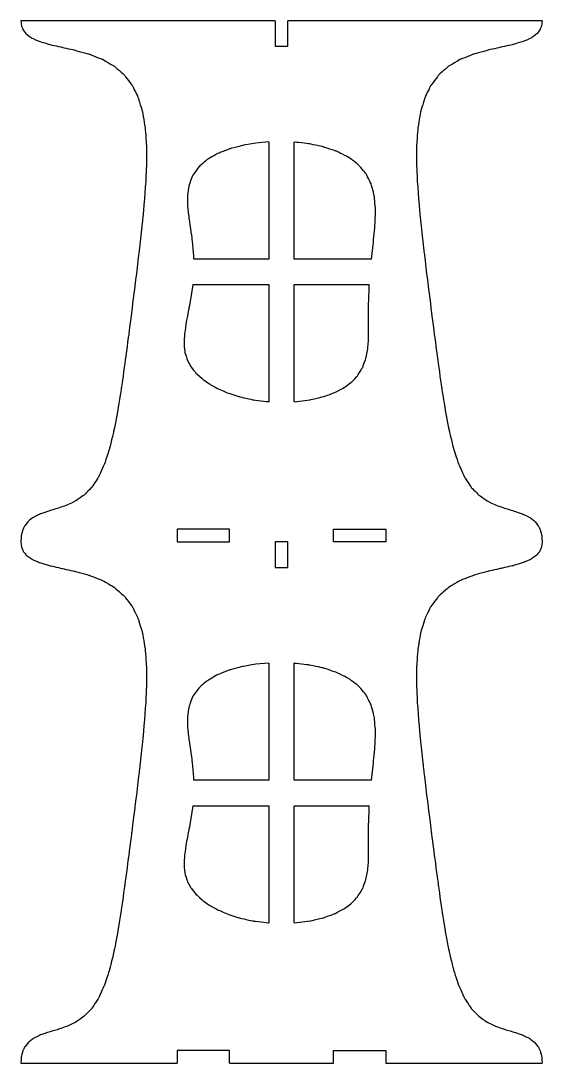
# Model space of a CAD drawing. Header units: centimetres. Extents: x -35.4 to 28.1, y -20.3 to 20.8.
# Drawn here: x -13.67 to 6.83, y -20.26 to 20.74 of the extents above; entities that cross this region are included whole.
import ezdxf

# ---------------------------------------------------------------- set-up
doc = ezdxf.new("R2010")
doc.units = ezdxf.units.CM
doc.header["$MEASUREMENT"] = 0
doc.layers.add('Capa 1', color=7, linetype='Continuous')

msp = doc.modelspace()

# ---------------------------------------------------------------- linework, layer by layer
at = {"layer": 'Capa 1', "color": 1, "lineweight": 25}
for points, knots in [([(-13.66612, 20.73633), (-13.66612, 20.73633), (-13.64065, 20.53165), (-13.64065, 20.53165), (-13.64065, 20.53165), (-13.64065, 20.53165), (-13.56893, 20.36211), (-13.56893, 20.36211), (-13.56893, 20.36211), (-13.56893, 20.36211), (-13.4577, 20.2222), (-13.4577, 20.2222), (-13.4577, 20.2222), (-13.4577, 20.2222), (-13.2303, 20.05678), (-13.2303, 20.05678), (-13.2303, 20.05678), (-13.2303, 20.05678), (-12.94673, 19.93122), (-12.94673, 19.93122), (-12.94673, 19.93122), (-12.94673, 19.93122), (-12.50947, 19.80292), (-12.50947, 19.80292), (-12.50947, 19.80292), (-12.50947, 19.80292), (-12.03449, 19.695), (-12.03449, 19.695), (-12.03449, 19.695), (-12.03449, 19.695), (-11.54857, 19.58571), (-11.54857, 19.58571), (-11.54857, 19.58571), (-11.54857, 19.58571), (-10.98049, 19.42873), (-10.98049, 19.42873), (-10.98049, 19.42873), (-10.98049, 19.42873), (-10.45432, 19.22253), (-10.45432, 19.22253), (-10.45432, 19.22253), (-10.45432, 19.22253), (-9.98852, 18.95131), (-9.98852, 18.95131), (-9.98852, 18.95131), (-9.98852, 18.95131), (-9.59432, 18.60506), (-9.59432, 18.60506), (-9.59432, 18.60506), (-9.59432, 18.60506), (-9.27675, 18.17848), (-9.27675, 18.17848), (-9.27675, 18.17848), (-9.27675, 18.17848), (-9.04974, 17.70654), (-9.04974, 17.70654), (-9.04974, 17.70654), (-9.04974, 17.70654), (-8.88683, 17.16467), (-8.88683, 17.16467), (-8.88683, 17.16467), (-8.88683, 17.16467), (-8.78297, 16.55624), (-8.78297, 16.55624), (-8.78297, 16.55624), (-8.78297, 16.55624), (-8.73157, 15.8861), (-8.73157, 15.8861), (-8.73157, 15.8861), (-8.73157, 15.8861), (-8.72518, 15.16051), (-8.72518, 15.16051), (-8.72518, 15.16051), (-8.72518, 15.16051), (-8.75584, 14.38658), (-8.75584, 14.38658), (-8.75584, 14.38658), (-8.75584, 14.38658), (-8.86009, 13.09217), (-8.86009, 13.09217), (-8.86009, 13.09217), (-8.86009, 13.09217), (-9.00839, 11.73182), (-9.00839, 11.73182), (-9.00839, 11.73182), (-9.00839, 11.73182), (-9.17815, 10.34124), (-9.17815, 10.34124), (-9.17815, 10.34124), (-9.17815, 10.34124), (-9.31249, 9.28164), (-9.31249, 9.28164), (-9.31249, 9.28164), (-9.31249, 9.28164), (-9.44683, 8.24207), (-9.44683, 8.24207), (-9.44683, 8.24207), (-9.44683, 8.24207), (-9.58063, 7.23846), (-9.58063, 7.23846), (-9.58063, 7.23846), (-9.58063, 7.23846), (-9.71628, 6.28617), (-9.71628, 6.28617), (-9.71628, 6.28617), (-9.71628, 6.28617), (-9.85859, 5.39957), (-9.85859, 5.39957), (-9.85859, 5.39957), (-9.85859, 5.39957), (-10.01145, 4.60522), (-10.01145, 4.60522), (-10.01145, 4.60522), (-10.01145, 4.60522), (-10.18501, 3.89709), (-10.18501, 3.89709), (-10.18501, 3.89709), (-10.18501, 3.89709), (-10.3874, 3.28311), (-10.3874, 3.28311), (-10.3874, 3.28311), (-10.3874, 3.28311), (-10.62627, 2.76813), (-10.62627, 2.76813), (-10.62627, 2.76813), (-10.62627, 2.76813), (-10.88009, 2.38653), (-10.88009, 2.38653), (-10.88009, 2.38653), (-10.88009, 2.38653), (-11.17131, 2.08416), (-11.17131, 2.08416), (-11.17131, 2.08416), (-11.17131, 2.08416), (-11.49939, 1.85366), (-11.49939, 1.85366), (-11.49939, 1.85366), (-11.49939, 1.85366), (-11.8599, 1.68235), (-11.8599, 1.68235), (-11.8599, 1.68235), (-11.8599, 1.68235), (-12.24329, 1.55126), (-12.24329, 1.55126), (-12.24329, 1.55126), (-12.24329, 1.55126), (-12.56919, 1.45399), (-12.56919, 1.45399), (-12.56919, 1.45399), (-12.56919, 1.45399), (-12.88736, 1.34672), (-12.88736, 1.34672), (-12.88736, 1.34672), (-12.88736, 1.34672), (-13.18063, 1.20465), (-13.18063, 1.20465), (-13.18063, 1.20465), (-13.18063, 1.20465), (-13.37134, 1.0574), (-13.37134, 1.0574), (-13.37134, 1.0574), (-13.37134, 1.0574), (-13.5248, 0.85875), (-13.5248, 0.85875), (-13.5248, 0.85875), (-13.5248, 0.85875), (-13.60008, 0.68938), (-13.60008, 0.68938), (-13.60008, 0.68938), (-13.60008, 0.68938), (-13.6488, 0.48396), (-13.6488, 0.48396), (-13.6488, 0.48396), (-13.6488, 0.48396), (-13.66612, 0.23635), (-13.66612, 0.23635)], [0, 0, 0, 0, 0.02222222, 0.02222222, 0.02222222, 0.02222223, 0.04444444, 0.04444444, 0.04444444, 0.04444445, 0.06666667, 0.06666667, 0.06666667, 0.06666668, 0.08888889, 0.08888889, 0.08888889, 0.0888889, 0.11111111, 0.11111111, 0.11111111, 0.11111112, 0.13333333, 0.13333333, 0.13333333, 0.13333334, 0.15555556, 0.15555556, 0.15555556, 0.15555557, 0.17777778, 0.17777778, 0.17777778, 0.17777779, 0.2, 0.2, 0.2, 0.20000001, 0.22222222, 0.22222222, 0.22222222, 0.22222223, 0.24444444, 0.24444444, 0.24444444, 0.24444445, 0.26666667, 0.26666667, 0.26666667, 0.26666668, 0.28888889, 0.28888889, 0.28888889, 0.2888889, 0.31111111, 0.31111111, 0.31111111, 0.31111112, 0.33333333, 0.33333333, 0.33333333, 0.33333334, 0.35555556, 0.35555556, 0.35555556, 0.35555557, 0.37777778, 0.37777778, 0.37777778, 0.37777779, 0.4, 0.4, 0.4, 0.40000001, 0.42222222, 0.42222222, 0.42222222, 0.42222223, 0.44444444, 0.44444444, 0.44444444, 0.44444445, 0.46666667, 0.46666667, 0.46666667, 0.46666668, 0.48888889, 0.48888889, 0.48888889, 0.4888889, 0.51111111, 0.51111111, 0.51111111, 0.51111112, 0.53333333, 0.53333333, 0.53333333, 0.53333334, 0.55555556, 0.55555556, 0.55555556, 0.55555557, 0.57777778, 0.57777778, 0.57777778, 0.57777779, 0.6, 0.6, 0.6, 0.60000001, 0.62222222, 0.62222222, 0.62222222, 0.62222223, 0.64444444, 0.64444444, 0.64444444, 0.64444445, 0.66666667, 0.66666667, 0.66666667, 0.66666668, 0.68888889, 0.68888889, 0.68888889, 0.6888889, 0.71111111, 0.71111111, 0.71111111, 0.71111112, 0.73333333, 0.73333333, 0.73333333, 0.73333334, 0.75555556, 0.75555556, 0.75555556, 0.75555557, 0.77777778, 0.77777778, 0.77777778, 0.77777779, 0.8, 0.8, 0.8, 0.80000001, 0.82222222, 0.82222222, 0.82222222, 0.82222223, 0.84444444, 0.84444444, 0.84444444, 0.84444445, 0.86666667, 0.86666667, 0.86666667, 0.86666668, 0.88888889, 0.88888889, 0.88888889, 0.8888889, 0.91111111, 0.91111111, 0.91111111, 0.91111112, 0.93333333, 0.93333333, 0.93333333, 0.93333334, 0.95555556, 0.95555556, 0.95555556, 0.95555557, 1, 1, 1, 1]), ([(6.83387, 20.73633), (6.83387, 20.73633), (6.80836, 20.53165), (6.80836, 20.53165), (6.80836, 20.53165), (6.80836, 20.53165), (6.73664, 20.36211), (6.73664, 20.36211), (6.73664, 20.36211), (6.73664, 20.36211), (6.62541, 20.2222), (6.62541, 20.2222), (6.62541, 20.2222), (6.62541, 20.2222), (6.39801, 20.05678), (6.39801, 20.05678), (6.39801, 20.05678), (6.39801, 20.05678), (6.11445, 19.93122), (6.11445, 19.93122), (6.11445, 19.93122), (6.11445, 19.93122), (5.67718, 19.80292), (5.67718, 19.80292), (5.67718, 19.80292), (5.67718, 19.80292), (5.2022, 19.695), (5.2022, 19.695), (5.2022, 19.695), (5.2022, 19.695), (4.71629, 19.58571), (4.71629, 19.58571), (4.71629, 19.58571), (4.71629, 19.58571), (4.14824, 19.42873), (4.14824, 19.42873), (4.14824, 19.42873), (4.14824, 19.42873), (3.62204, 19.22253), (3.62204, 19.22253), (3.62204, 19.22253), (3.62204, 19.22253), (3.15627, 18.95131), (3.15627, 18.95131), (3.15627, 18.95131), (3.15627, 18.95131), (2.76207, 18.60506), (2.76207, 18.60506), (2.76207, 18.60506), (2.76207, 18.60506), (2.4445, 18.17848), (2.4445, 18.17848), (2.4445, 18.17848), (2.4445, 18.17848), (2.21749, 17.70654), (2.21749, 17.70654), (2.21749, 17.70654), (2.21749, 17.70654), (2.05454, 17.16467), (2.05454, 17.16467), (2.05454, 17.16467), (2.05454, 17.16467), (1.95068, 16.55624), (1.95068, 16.55624), (1.95068, 16.55624), (1.95068, 16.55624), (1.89932, 15.8861), (1.89932, 15.8861), (1.89932, 15.8861), (1.89932, 15.8861), (1.8929, 15.16051), (1.8929, 15.16051), (1.8929, 15.16051), (1.8929, 15.16051), (1.92359, 14.38658), (1.92359, 14.38658), (1.92359, 14.38658), (1.92359, 14.38658), (2.0278, 13.09217), (2.0278, 13.09217), (2.0278, 13.09217), (2.0278, 13.09217), (2.17611, 11.73182), (2.17611, 11.73182), (2.17611, 11.73182), (2.17611, 11.73182), (2.34587, 10.34124), (2.34587, 10.34124), (2.34587, 10.34124), (2.34587, 10.34124), (2.4802, 9.28164), (2.4802, 9.28164), (2.4802, 9.28164), (2.4802, 9.28164), (2.61454, 8.24207), (2.61454, 8.24207), (2.61454, 8.24207), (2.61454, 8.24207), (2.74839, 7.23846), (2.74839, 7.23846), (2.74839, 7.23846), (2.74839, 7.23846), (2.88403, 6.28617), (2.88403, 6.28617), (2.88403, 6.28617), (2.88403, 6.28617), (3.02634, 5.39957), (3.02634, 5.39957), (3.02634, 5.39957), (3.02634, 5.39957), (3.17916, 4.60522), (3.17916, 4.60522), (3.17916, 4.60522), (3.17916, 4.60522), (3.35273, 3.89709), (3.35273, 3.89709), (3.35273, 3.89709), (3.35273, 3.89709), (3.55515, 3.28311), (3.55515, 3.28311), (3.55515, 3.28311), (3.55515, 3.28311), (3.79402, 2.76813), (3.79402, 2.76813), (3.79402, 2.76813), (3.79402, 2.76813), (4.04781, 2.38653), (4.04781, 2.38653), (4.04781, 2.38653), (4.04781, 2.38653), (4.33906, 2.08416), (4.33906, 2.08416), (4.33906, 2.08416), (4.33906, 2.08416), (4.66714, 1.85366), (4.66714, 1.85366), (4.66714, 1.85366), (4.66714, 1.85366), (5.02761, 1.68235), (5.02761, 1.68235), (5.02761, 1.68235), (5.02761, 1.68235), (5.41101, 1.55126), (5.41101, 1.55126), (5.41101, 1.55126), (5.41101, 1.55126), (5.73694, 1.45399), (5.73694, 1.45399), (5.73694, 1.45399), (5.73694, 1.45399), (6.05508, 1.34672), (6.05508, 1.34672), (6.05508, 1.34672), (6.05508, 1.34672), (6.34834, 1.20465), (6.34834, 1.20465), (6.34834, 1.20465), (6.34834, 1.20465), (6.53909, 1.0574), (6.53909, 1.0574), (6.53909, 1.0574), (6.53909, 1.0574), (6.69255, 0.85875), (6.69255, 0.85875), (6.69255, 0.85875), (6.69255, 0.85875), (6.76783, 0.68938), (6.76783, 0.68938), (6.76783, 0.68938), (6.76783, 0.68938), (6.81651, 0.48396), (6.81651, 0.48396), (6.81651, 0.48396), (6.81651, 0.48396), (6.83387, 0.23635), (6.83387, 0.23635)], [0, 0, 0, 0, 0.02222222, 0.02222222, 0.02222222, 0.02222223, 0.04444444, 0.04444444, 0.04444444, 0.04444445, 0.06666667, 0.06666667, 0.06666667, 0.06666668, 0.08888889, 0.08888889, 0.08888889, 0.0888889, 0.11111111, 0.11111111, 0.11111111, 0.11111112, 0.13333333, 0.13333333, 0.13333333, 0.13333334, 0.15555556, 0.15555556, 0.15555556, 0.15555557, 0.17777778, 0.17777778, 0.17777778, 0.17777779, 0.2, 0.2, 0.2, 0.20000001, 0.22222222, 0.22222222, 0.22222222, 0.22222223, 0.24444444, 0.24444444, 0.24444444, 0.24444445, 0.26666667, 0.26666667, 0.26666667, 0.26666668, 0.28888889, 0.28888889, 0.28888889, 0.2888889, 0.31111111, 0.31111111, 0.31111111, 0.31111112, 0.33333333, 0.33333333, 0.33333333, 0.33333334, 0.35555556, 0.35555556, 0.35555556, 0.35555557, 0.37777778, 0.37777778, 0.37777778, 0.37777779, 0.4, 0.4, 0.4, 0.40000001, 0.42222222, 0.42222222, 0.42222222, 0.42222223, 0.44444444, 0.44444444, 0.44444444, 0.44444445, 0.46666667, 0.46666667, 0.46666667, 0.46666668, 0.48888889, 0.48888889, 0.48888889, 0.4888889, 0.51111111, 0.51111111, 0.51111111, 0.51111112, 0.53333333, 0.53333333, 0.53333333, 0.53333334, 0.55555556, 0.55555556, 0.55555556, 0.55555557, 0.57777778, 0.57777778, 0.57777778, 0.57777779, 0.6, 0.6, 0.6, 0.60000001, 0.62222222, 0.62222222, 0.62222222, 0.62222223, 0.64444444, 0.64444444, 0.64444444, 0.64444445, 0.66666667, 0.66666667, 0.66666667, 0.66666668, 0.68888889, 0.68888889, 0.68888889, 0.6888889, 0.71111111, 0.71111111, 0.71111111, 0.71111112, 0.73333333, 0.73333333, 0.73333333, 0.73333334, 0.75555556, 0.75555556, 0.75555556, 0.75555557, 0.77777778, 0.77777778, 0.77777778, 0.77777779, 0.8, 0.8, 0.8, 0.80000001, 0.82222222, 0.82222222, 0.82222222, 0.82222223, 0.84444444, 0.84444444, 0.84444444, 0.84444445, 0.86666667, 0.86666667, 0.86666667, 0.86666668, 0.88888889, 0.88888889, 0.88888889, 0.8888889, 0.91111111, 0.91111111, 0.91111111, 0.91111112, 0.93333333, 0.93333333, 0.93333333, 0.93333334, 0.95555556, 0.95555556, 0.95555556, 0.95555557, 1, 1, 1, 1]), ([(-3.91615, 15.97352), (-3.91615, 15.97352), (-4.42412, 15.92621), (-4.42412, 15.92621), (-4.42412, 15.92621), (-4.42412, 15.92621), (-4.90915, 15.84496), (-4.90915, 15.84496), (-4.90915, 15.84496), (-4.90915, 15.84496), (-5.46351, 15.69874), (-5.46351, 15.69874), (-5.46351, 15.69874), (-5.46351, 15.69874), (-5.94953, 15.50478), (-5.94953, 15.50478), (-5.94953, 15.50478), (-5.94953, 15.50478), (-6.35473, 15.26648), (-6.35473, 15.26648), (-6.35473, 15.26648), (-6.35473, 15.26648), (-6.67184, 14.98757), (-6.67184, 14.98757), (-6.67184, 14.98757), (-6.67184, 14.98757), (-6.89945, 14.67212), (-6.89945, 14.67212), (-6.89945, 14.67212), (-6.89945, 14.67212), (-7.05118, 14.28999), (-7.05118, 14.28999), (-7.05118, 14.28999), (-7.05118, 14.28999), (-7.11415, 13.87414), (-7.11415, 13.87414), (-7.11415, 13.87414), (-7.11415, 13.87414), (-7.1077, 13.42925), (-7.1077, 13.42925), (-7.1077, 13.42925), (-7.1077, 13.42925), (-7.05563, 12.95945), (-7.05563, 12.95945), (-7.05563, 12.95945), (-7.05563, 12.95945), (-6.9426, 12.17957), (-6.9426, 12.17957), (-6.9426, 12.17957), (-6.9426, 12.17957), (-6.86848, 11.36134), (-6.86848, 11.36134)], [0, 0, 0, 0, 0.07142857, 0.07142857, 0.07142857, 0.07142858, 0.14285714, 0.14285714, 0.14285714, 0.14285715, 0.21428571, 0.21428571, 0.21428571, 0.21428572, 0.28571429, 0.28571429, 0.28571429, 0.2857143, 0.35714286, 0.35714286, 0.35714286, 0.35714287, 0.42857143, 0.42857143, 0.42857143, 0.42857144, 0.5, 0.5, 0.5, 0.50000001, 0.57142857, 0.57142857, 0.57142857, 0.57142858, 0.64285714, 0.64285714, 0.64285714, 0.64285715, 0.71428571, 0.71428571, 0.71428571, 0.71428572, 0.78571429, 0.78571429, 0.78571429, 0.7857143, 0.85714286, 0.85714286, 0.85714286, 0.85714287, 1, 1, 1, 1]), ([(0.11994, 11.36134), (0.11994, 11.36134), (0.19561, 12.03211), (0.19561, 12.03211), (0.19561, 12.03211), (0.19561, 12.03211), (0.25841, 12.67519), (0.25841, 12.67519), (0.25841, 12.67519), (0.25841, 12.67519), (0.2813, 13.27918), (0.2813, 13.27918), (0.2813, 13.27918), (0.2813, 13.27918), (0.2383, 13.83455), (0.2383, 13.83455), (0.2383, 13.83455), (0.2383, 13.83455), (0.10767, 14.33374), (0.10767, 14.33374), (0.10767, 14.33374), (0.10767, 14.33374), (-0.09917, 14.73326), (-0.09917, 14.73326), (-0.09917, 14.73326), (-0.09917, 14.73326), (-0.39592, 15.07937), (-0.39592, 15.07937), (-0.39592, 15.07937), (-0.39592, 15.07937), (-0.78207, 15.37041), (-0.78207, 15.37041), (-0.78207, 15.37041), (-0.78207, 15.37041), (-1.25137, 15.60546), (-1.25137, 15.60546), (-1.25137, 15.60546), (-1.25137, 15.60546), (-1.79225, 15.78415), (-1.79225, 15.78415), (-1.79225, 15.78415), (-1.79225, 15.78415), (-2.33839, 15.89866), (-2.33839, 15.89866), (-2.33839, 15.89866), (-2.33839, 15.89866), (-2.91613, 15.96586), (-2.91613, 15.96586)], [0, 0, 0, 0, 0.07692308, 0.07692308, 0.07692308, 0.07692309, 0.15384615, 0.15384615, 0.15384615, 0.15384616, 0.23076923, 0.23076923, 0.23076923, 0.23076924, 0.30769231, 0.30769231, 0.30769231, 0.30769232, 0.38461538, 0.38461538, 0.38461538, 0.38461539, 0.46153846, 0.46153846, 0.46153846, 0.46153847, 0.53846154, 0.53846154, 0.53846154, 0.53846155, 0.61538462, 0.61538462, 0.61538462, 0.61538463, 0.69230769, 0.69230769, 0.69230769, 0.6923077, 0.76923077, 0.76923077, 0.76923077, 0.76923078, 0.84615385, 0.84615385, 0.84615385, 0.84615386, 1, 1, 1, 1]), ([(-6.90499, 10.36135), (-6.90499, 10.36135), (-6.97597, 9.85981), (-6.97597, 9.85981), (-6.97597, 9.85981), (-6.97597, 9.85981), (-7.0684, 9.36588), (-7.0684, 9.36588), (-7.0684, 9.36588), (-7.0684, 9.36588), (-7.16255, 8.88455), (-7.16255, 8.88455), (-7.16255, 8.88455), (-7.16255, 8.88455), (-7.2324, 8.41949), (-7.2324, 8.41949), (-7.2324, 8.41949), (-7.2324, 8.41949), (-7.24726, 7.97213), (-7.24726, 7.97213), (-7.24726, 7.97213), (-7.24726, 7.97213), (-7.21155, 7.69096), (-7.21155, 7.69096), (-7.21155, 7.69096), (-7.21155, 7.69096), (-7.12876, 7.41612), (-7.12876, 7.41612), (-7.12876, 7.41612), (-7.12876, 7.41612), (-6.98899, 7.14681), (-6.98899, 7.14681), (-6.98899, 7.14681), (-6.98899, 7.14681), (-6.78205, 6.88275), (-6.78205, 6.88275), (-6.78205, 6.88275), (-6.78205, 6.88275), (-6.49732, 6.62498), (-6.49732, 6.62498), (-6.49732, 6.62498), (-6.49732, 6.62498), (-6.2278, 6.43878), (-6.2278, 6.43878), (-6.2278, 6.43878), (-6.2278, 6.43878), (-5.90342, 6.26056), (-5.90342, 6.26056), (-5.90342, 6.26056), (-5.90342, 6.26056), (-5.51812, 6.09472), (-5.51812, 6.09472), (-5.51812, 6.09472), (-5.51812, 6.09472), (-5.06473, 5.94796), (-5.06473, 5.94796), (-5.06473, 5.94796), (-5.06473, 5.94796), (-4.53443, 5.82996), (-4.53443, 5.82996), (-4.53443, 5.82996), (-4.53443, 5.82996), (-3.91615, 5.75436), (-3.91615, 5.75436)], [0, 0, 0, 0, 0.05882353, 0.05882353, 0.05882353, 0.05882354, 0.11764706, 0.11764706, 0.11764706, 0.11764707, 0.17647059, 0.17647059, 0.17647059, 0.1764706, 0.23529412, 0.23529412, 0.23529412, 0.23529413, 0.29411765, 0.29411765, 0.29411765, 0.29411766, 0.35294118, 0.35294118, 0.35294118, 0.35294119, 0.41176471, 0.41176471, 0.41176471, 0.41176472, 0.47058824, 0.47058824, 0.47058824, 0.47058825, 0.52941176, 0.52941176, 0.52941176, 0.52941177, 0.58823529, 0.58823529, 0.58823529, 0.5882353, 0.64705882, 0.64705882, 0.64705882, 0.64705883, 0.70588235, 0.70588235, 0.70588235, 0.70588236, 0.76470588, 0.76470588, 0.76470588, 0.76470589, 0.82352941, 0.82352941, 0.82352941, 0.82352942, 0.88235294, 0.88235294, 0.88235294, 0.88235295, 1, 1, 1, 1]), ([(-2.91613, 5.75432), (-2.91613, 5.75432), (-2.28332, 5.83338), (-2.28332, 5.83338), (-2.28332, 5.83338), (-2.28332, 5.83338), (-1.7448, 5.96175), (-1.7448, 5.96175), (-1.7448, 5.96175), (-1.7448, 5.96175), (-1.29731, 6.12777), (-1.29731, 6.12777), (-1.29731, 6.12777), (-1.29731, 6.12777), (-0.93447, 6.3225), (-0.93447, 6.3225), (-0.93447, 6.3225), (-0.93447, 6.3225), (-0.64795, 6.53918), (-0.64795, 6.53918), (-0.64795, 6.53918), (-0.64795, 6.53918), (-0.42841, 6.77297), (-0.42841, 6.77297), (-0.42841, 6.77297), (-0.42841, 6.77297), (-0.22211, 7.10691), (-0.22211, 7.10691), (-0.22211, 7.10691), (-0.22211, 7.10691), (-0.09532, 7.45919), (-0.09532, 7.45919), (-0.09532, 7.45919), (-0.09532, 7.45919), (-0.02642, 7.82611), (-0.02642, 7.82611), (-0.02642, 7.82611), (-0.02642, 7.82611), (0.00374, 8.20524), (0.00374, 8.20524), (0.00374, 8.20524), (0.00374, 8.20524), (0.01132, 8.59482), (0.01132, 8.59482), (0.01132, 8.59482), (0.01132, 8.59482), (0.00744, 9.46547), (0.00744, 9.46547), (0.00744, 9.46547), (0.00744, 9.46547), (0.03383, 10.36135), (0.03383, 10.36135)], [0, 0, 0, 0, 0.07142857, 0.07142857, 0.07142857, 0.07142858, 0.14285714, 0.14285714, 0.14285714, 0.14285715, 0.21428571, 0.21428571, 0.21428571, 0.21428572, 0.28571429, 0.28571429, 0.28571429, 0.2857143, 0.35714286, 0.35714286, 0.35714286, 0.35714287, 0.42857143, 0.42857143, 0.42857143, 0.42857144, 0.5, 0.5, 0.5, 0.50000001, 0.57142857, 0.57142857, 0.57142857, 0.57142858, 0.64285714, 0.64285714, 0.64285714, 0.64285715, 0.71428571, 0.71428571, 0.71428571, 0.71428572, 0.78571429, 0.78571429, 0.78571429, 0.7857143, 0.85714286, 0.85714286, 0.85714286, 0.85714287, 1, 1, 1, 1]), ([(-13.66612, 0.23635), (-13.66612, 0.23635), (-13.64065, 0.03167), (-13.64065, 0.03167), (-13.64065, 0.03167), (-13.64065, 0.03167), (-13.56893, -0.13788), (-13.56893, -0.13788), (-13.56893, -0.13788), (-13.56893, -0.13788), (-13.4577, -0.27783), (-13.4577, -0.27783), (-13.4577, -0.27783), (-13.4577, -0.27783), (-13.2303, -0.44321), (-13.2303, -0.44321), (-13.2303, -0.44321), (-13.2303, -0.44321), (-12.94673, -0.56876), (-12.94673, -0.56876), (-12.94673, -0.56876), (-12.94673, -0.56876), (-12.50947, -0.69707), (-12.50947, -0.69707), (-12.50947, -0.69707), (-12.50947, -0.69707), (-12.03449, -0.80502), (-12.03449, -0.80502), (-12.03449, -0.80502), (-12.03449, -0.80502), (-11.54857, -0.91427), (-11.54857, -0.91427), (-11.54857, -0.91427), (-11.54857, -0.91427), (-10.98049, -1.07126), (-10.98049, -1.07126), (-10.98049, -1.07126), (-10.98049, -1.07126), (-10.45432, -1.27749), (-10.45432, -1.27749), (-10.45432, -1.27749), (-10.45432, -1.27749), (-9.98852, -1.54867), (-9.98852, -1.54867), (-9.98852, -1.54867), (-9.98852, -1.54867), (-9.59432, -1.89492), (-9.59432, -1.89492), (-9.59432, -1.89492), (-9.59432, -1.89492), (-9.27675, -2.3215), (-9.27675, -2.3215), (-9.27675, -2.3215), (-9.27675, -2.3215), (-9.04974, -2.79348), (-9.04974, -2.79348), (-9.04974, -2.79348), (-9.04974, -2.79348), (-8.88683, -3.33535), (-8.88683, -3.33535), (-8.88683, -3.33535), (-8.88683, -3.33535), (-8.78297, -3.94379), (-8.78297, -3.94379), (-8.78297, -3.94379), (-8.78297, -3.94379), (-8.73157, -4.61389), (-8.73157, -4.61389), (-8.73157, -4.61389), (-8.73157, -4.61389), (-8.72518, -5.33952), (-8.72518, -5.33952), (-8.72518, -5.33952), (-8.72518, -5.33952), (-8.75584, -6.11341), (-8.75584, -6.11341), (-8.75584, -6.11341), (-8.75584, -6.11341), (-8.86009, -7.40785), (-8.86009, -7.40785), (-8.86009, -7.40785), (-8.86009, -7.40785), (-9.00839, -8.7682), (-9.00839, -8.7682), (-9.00839, -8.7682), (-9.00839, -8.7682), (-9.17815, -10.15878), (-9.17815, -10.15878), (-9.17815, -10.15878), (-9.17815, -10.15878), (-9.31249, -11.21835), (-9.31249, -11.21835), (-9.31249, -11.21835), (-9.31249, -11.21835), (-9.44683, -12.25791), (-9.44683, -12.25791), (-9.44683, -12.25791), (-9.44683, -12.25791), (-9.58063, -13.26153), (-9.58063, -13.26153), (-9.58063, -13.26153), (-9.58063, -13.26153), (-9.71628, -14.21382), (-9.71628, -14.21382), (-9.71628, -14.21382), (-9.71628, -14.21382), (-9.85859, -15.10042), (-9.85859, -15.10042), (-9.85859, -15.10042), (-9.85859, -15.10042), (-10.01145, -15.8948), (-10.01145, -15.8948), (-10.01145, -15.8948), (-10.01145, -15.8948), (-10.18501, -16.60294), (-10.18501, -16.60294), (-10.18501, -16.60294), (-10.18501, -16.60294), (-10.3874, -17.21687), (-10.3874, -17.21687), (-10.3874, -17.21687), (-10.3874, -17.21687), (-10.62627, -17.73186), (-10.62627, -17.73186), (-10.62627, -17.73186), (-10.62627, -17.73186), (-10.88009, -18.11349), (-10.88009, -18.11349), (-10.88009, -18.11349), (-10.88009, -18.11349), (-11.17131, -18.41583), (-11.17131, -18.41583), (-11.17131, -18.41583), (-11.17131, -18.41583), (-11.49939, -18.64633), (-11.49939, -18.64633), (-11.49939, -18.64633), (-11.49939, -18.64633), (-11.8599, -18.81767), (-11.8599, -18.81767), (-11.8599, -18.81767), (-11.8599, -18.81767), (-12.24329, -18.94873), (-12.24329, -18.94873), (-12.24329, -18.94873), (-12.24329, -18.94873), (-12.56919, -19.04599), (-12.56919, -19.04599), (-12.56919, -19.04599), (-12.56919, -19.04599), (-12.88736, -19.15331), (-12.88736, -19.15331), (-12.88736, -19.15331), (-12.88736, -19.15331), (-13.18063, -19.29534), (-13.18063, -19.29534), (-13.18063, -19.29534), (-13.18063, -19.29534), (-13.37134, -19.44262), (-13.37134, -19.44262), (-13.37134, -19.44262), (-13.37134, -19.44262), (-13.5248, -19.64127), (-13.5248, -19.64127), (-13.5248, -19.64127), (-13.5248, -19.64127), (-13.60008, -19.81064), (-13.60008, -19.81064), (-13.60008, -19.81064), (-13.60008, -19.81064), (-13.6488, -20.01603), (-13.6488, -20.01603), (-13.6488, -20.01603), (-13.6488, -20.01603), (-13.66612, -20.26364), (-13.66612, -20.26364)], [0, 0, 0, 0, 0.02222222, 0.02222222, 0.02222222, 0.02222223, 0.04444444, 0.04444444, 0.04444444, 0.04444445, 0.06666667, 0.06666667, 0.06666667, 0.06666668, 0.08888889, 0.08888889, 0.08888889, 0.0888889, 0.11111111, 0.11111111, 0.11111111, 0.11111112, 0.13333333, 0.13333333, 0.13333333, 0.13333334, 0.15555556, 0.15555556, 0.15555556, 0.15555557, 0.17777778, 0.17777778, 0.17777778, 0.17777779, 0.2, 0.2, 0.2, 0.20000001, 0.22222222, 0.22222222, 0.22222222, 0.22222223, 0.24444444, 0.24444444, 0.24444444, 0.24444445, 0.26666667, 0.26666667, 0.26666667, 0.26666668, 0.28888889, 0.28888889, 0.28888889, 0.2888889, 0.31111111, 0.31111111, 0.31111111, 0.31111112, 0.33333333, 0.33333333, 0.33333333, 0.33333334, 0.35555556, 0.35555556, 0.35555556, 0.35555557, 0.37777778, 0.37777778, 0.37777778, 0.37777779, 0.4, 0.4, 0.4, 0.40000001, 0.42222222, 0.42222222, 0.42222222, 0.42222223, 0.44444444, 0.44444444, 0.44444444, 0.44444445, 0.46666667, 0.46666667, 0.46666667, 0.46666668, 0.48888889, 0.48888889, 0.48888889, 0.4888889, 0.51111111, 0.51111111, 0.51111111, 0.51111112, 0.53333333, 0.53333333, 0.53333333, 0.53333334, 0.55555556, 0.55555556, 0.55555556, 0.55555557, 0.57777778, 0.57777778, 0.57777778, 0.57777779, 0.6, 0.6, 0.6, 0.60000001, 0.62222222, 0.62222222, 0.62222222, 0.62222223, 0.64444444, 0.64444444, 0.64444444, 0.64444445, 0.66666667, 0.66666667, 0.66666667, 0.66666668, 0.68888889, 0.68888889, 0.68888889, 0.6888889, 0.71111111, 0.71111111, 0.71111111, 0.71111112, 0.73333333, 0.73333333, 0.73333333, 0.73333334, 0.75555556, 0.75555556, 0.75555556, 0.75555557, 0.77777778, 0.77777778, 0.77777778, 0.77777779, 0.8, 0.8, 0.8, 0.80000001, 0.82222222, 0.82222222, 0.82222222, 0.82222223, 0.84444444, 0.84444444, 0.84444444, 0.84444445, 0.86666667, 0.86666667, 0.86666667, 0.86666668, 0.88888889, 0.88888889, 0.88888889, 0.8888889, 0.91111111, 0.91111111, 0.91111111, 0.91111112, 0.93333333, 0.93333333, 0.93333333, 0.93333334, 0.95555556, 0.95555556, 0.95555556, 0.95555557, 1, 1, 1, 1]), ([(6.83387, 0.23635), (6.83387, 0.23635), (6.80836, 0.03167), (6.80836, 0.03167), (6.80836, 0.03167), (6.80836, 0.03167), (6.73664, -0.13788), (6.73664, -0.13788), (6.73664, -0.13788), (6.73664, -0.13788), (6.62541, -0.27783), (6.62541, -0.27783), (6.62541, -0.27783), (6.62541, -0.27783), (6.39801, -0.44321), (6.39801, -0.44321), (6.39801, -0.44321), (6.39801, -0.44321), (6.11445, -0.56876), (6.11445, -0.56876), (6.11445, -0.56876), (6.11445, -0.56876), (5.67718, -0.69707), (5.67718, -0.69707), (5.67718, -0.69707), (5.67718, -0.69707), (5.2022, -0.80502), (5.2022, -0.80502), (5.2022, -0.80502), (5.2022, -0.80502), (4.71629, -0.91427), (4.71629, -0.91427), (4.71629, -0.91427), (4.71629, -0.91427), (4.14824, -1.07126), (4.14824, -1.07126), (4.14824, -1.07126), (4.14824, -1.07126), (3.62204, -1.27749), (3.62204, -1.27749), (3.62204, -1.27749), (3.62204, -1.27749), (3.15627, -1.54867), (3.15627, -1.54867), (3.15627, -1.54867), (3.15627, -1.54867), (2.76207, -1.89492), (2.76207, -1.89492), (2.76207, -1.89492), (2.76207, -1.89492), (2.4445, -2.3215), (2.4445, -2.3215), (2.4445, -2.3215), (2.4445, -2.3215), (2.21749, -2.79348), (2.21749, -2.79348), (2.21749, -2.79348), (2.21749, -2.79348), (2.05454, -3.33535), (2.05454, -3.33535), (2.05454, -3.33535), (2.05454, -3.33535), (1.95068, -3.94379), (1.95068, -3.94379), (1.95068, -3.94379), (1.95068, -3.94379), (1.89932, -4.61389), (1.89932, -4.61389), (1.89932, -4.61389), (1.89932, -4.61389), (1.8929, -5.33952), (1.8929, -5.33952), (1.8929, -5.33952), (1.8929, -5.33952), (1.92359, -6.11341), (1.92359, -6.11341), (1.92359, -6.11341), (1.92359, -6.11341), (2.0278, -7.40785), (2.0278, -7.40785), (2.0278, -7.40785), (2.0278, -7.40785), (2.17611, -8.7682), (2.17611, -8.7682), (2.17611, -8.7682), (2.17611, -8.7682), (2.34587, -10.15878), (2.34587, -10.15878), (2.34587, -10.15878), (2.34587, -10.15878), (2.4802, -11.21835), (2.4802, -11.21835), (2.4802, -11.21835), (2.4802, -11.21835), (2.61454, -12.25791), (2.61454, -12.25791), (2.61454, -12.25791), (2.61454, -12.25791), (2.74839, -13.26153), (2.74839, -13.26153), (2.74839, -13.26153), (2.74839, -13.26153), (2.88403, -14.21382), (2.88403, -14.21382), (2.88403, -14.21382), (2.88403, -14.21382), (3.02634, -15.10042), (3.02634, -15.10042), (3.02634, -15.10042), (3.02634, -15.10042), (3.17916, -15.8948), (3.17916, -15.8948), (3.17916, -15.8948), (3.17916, -15.8948), (3.35273, -16.60294), (3.35273, -16.60294), (3.35273, -16.60294), (3.35273, -16.60294), (3.55515, -17.21687), (3.55515, -17.21687), (3.55515, -17.21687), (3.55515, -17.21687), (3.79402, -17.73186), (3.79402, -17.73186), (3.79402, -17.73186), (3.79402, -17.73186), (4.04781, -18.11349), (4.04781, -18.11349), (4.04781, -18.11349), (4.04781, -18.11349), (4.33906, -18.41583), (4.33906, -18.41583), (4.33906, -18.41583), (4.33906, -18.41583), (4.66714, -18.64633), (4.66714, -18.64633), (4.66714, -18.64633), (4.66714, -18.64633), (5.02761, -18.81767), (5.02761, -18.81767), (5.02761, -18.81767), (5.02761, -18.81767), (5.41101, -18.94873), (5.41101, -18.94873), (5.41101, -18.94873), (5.41101, -18.94873), (5.73694, -19.04599), (5.73694, -19.04599), (5.73694, -19.04599), (5.73694, -19.04599), (6.05508, -19.15331), (6.05508, -19.15331), (6.05508, -19.15331), (6.05508, -19.15331), (6.34834, -19.29534), (6.34834, -19.29534), (6.34834, -19.29534), (6.34834, -19.29534), (6.53909, -19.44262), (6.53909, -19.44262), (6.53909, -19.44262), (6.53909, -19.44262), (6.69255, -19.64127), (6.69255, -19.64127), (6.69255, -19.64127), (6.69255, -19.64127), (6.76783, -19.81064), (6.76783, -19.81064), (6.76783, -19.81064), (6.76783, -19.81064), (6.81651, -20.01603), (6.81651, -20.01603), (6.81651, -20.01603), (6.81651, -20.01603), (6.83387, -20.26364), (6.83387, -20.26364)], [0, 0, 0, 0, 0.02222222, 0.02222222, 0.02222222, 0.02222223, 0.04444444, 0.04444444, 0.04444444, 0.04444445, 0.06666667, 0.06666667, 0.06666667, 0.06666668, 0.08888889, 0.08888889, 0.08888889, 0.0888889, 0.11111111, 0.11111111, 0.11111111, 0.11111112, 0.13333333, 0.13333333, 0.13333333, 0.13333334, 0.15555556, 0.15555556, 0.15555556, 0.15555557, 0.17777778, 0.17777778, 0.17777778, 0.17777779, 0.2, 0.2, 0.2, 0.20000001, 0.22222222, 0.22222222, 0.22222222, 0.22222223, 0.24444444, 0.24444444, 0.24444444, 0.24444445, 0.26666667, 0.26666667, 0.26666667, 0.26666668, 0.28888889, 0.28888889, 0.28888889, 0.2888889, 0.31111111, 0.31111111, 0.31111111, 0.31111112, 0.33333333, 0.33333333, 0.33333333, 0.33333334, 0.35555556, 0.35555556, 0.35555556, 0.35555557, 0.37777778, 0.37777778, 0.37777778, 0.37777779, 0.4, 0.4, 0.4, 0.40000001, 0.42222222, 0.42222222, 0.42222222, 0.42222223, 0.44444444, 0.44444444, 0.44444444, 0.44444445, 0.46666667, 0.46666667, 0.46666667, 0.46666668, 0.48888889, 0.48888889, 0.48888889, 0.4888889, 0.51111111, 0.51111111, 0.51111111, 0.51111112, 0.53333333, 0.53333333, 0.53333333, 0.53333334, 0.55555556, 0.55555556, 0.55555556, 0.55555557, 0.57777778, 0.57777778, 0.57777778, 0.57777779, 0.6, 0.6, 0.6, 0.60000001, 0.62222222, 0.62222222, 0.62222222, 0.62222223, 0.64444444, 0.64444444, 0.64444444, 0.64444445, 0.66666667, 0.66666667, 0.66666667, 0.66666668, 0.68888889, 0.68888889, 0.68888889, 0.6888889, 0.71111111, 0.71111111, 0.71111111, 0.71111112, 0.73333333, 0.73333333, 0.73333333, 0.73333334, 0.75555556, 0.75555556, 0.75555556, 0.75555557, 0.77777778, 0.77777778, 0.77777778, 0.77777779, 0.8, 0.8, 0.8, 0.80000001, 0.82222222, 0.82222222, 0.82222222, 0.82222223, 0.84444444, 0.84444444, 0.84444444, 0.84444445, 0.86666667, 0.86666667, 0.86666667, 0.86666668, 0.88888889, 0.88888889, 0.88888889, 0.8888889, 0.91111111, 0.91111111, 0.91111111, 0.91111112, 0.93333333, 0.93333333, 0.93333333, 0.93333334, 0.95555556, 0.95555556, 0.95555556, 0.95555557, 1, 1, 1, 1]), ([(-3.91615, -4.52647), (-3.91615, -4.52647), (-4.42412, -4.57378), (-4.42412, -4.57378), (-4.42412, -4.57378), (-4.42412, -4.57378), (-4.90915, -4.65502), (-4.90915, -4.65502), (-4.90915, -4.65502), (-4.90915, -4.65502), (-5.46351, -4.80128), (-5.46351, -4.80128), (-5.46351, -4.80128), (-5.46351, -4.80128), (-5.94953, -4.99521), (-5.94953, -4.99521), (-5.94953, -4.99521), (-5.94953, -4.99521), (-6.35473, -5.23351), (-6.35473, -5.23351), (-6.35473, -5.23351), (-6.35473, -5.23351), (-6.67184, -5.51241), (-6.67184, -5.51241), (-6.67184, -5.51241), (-6.67184, -5.51241), (-6.89945, -5.82787), (-6.89945, -5.82787), (-6.89945, -5.82787), (-6.89945, -5.82787), (-7.05118, -6.21), (-7.05118, -6.21), (-7.05118, -6.21), (-7.05118, -6.21), (-7.11415, -6.62585), (-7.11415, -6.62585), (-7.11415, -6.62585), (-7.11415, -6.62585), (-7.1077, -7.07074), (-7.1077, -7.07074), (-7.1077, -7.07074), (-7.1077, -7.07074), (-7.05563, -7.54057), (-7.05563, -7.54057), (-7.05563, -7.54057), (-7.05563, -7.54057), (-6.9426, -8.32042), (-6.9426, -8.32042), (-6.9426, -8.32042), (-6.9426, -8.32042), (-6.86848, -9.13865), (-6.86848, -9.13865)], [0, 0, 0, 0, 0.07142857, 0.07142857, 0.07142857, 0.07142858, 0.14285714, 0.14285714, 0.14285714, 0.14285715, 0.21428571, 0.21428571, 0.21428571, 0.21428572, 0.28571429, 0.28571429, 0.28571429, 0.2857143, 0.35714286, 0.35714286, 0.35714286, 0.35714287, 0.42857143, 0.42857143, 0.42857143, 0.42857144, 0.5, 0.5, 0.5, 0.50000001, 0.57142857, 0.57142857, 0.57142857, 0.57142858, 0.64285714, 0.64285714, 0.64285714, 0.64285715, 0.71428571, 0.71428571, 0.71428571, 0.71428572, 0.78571429, 0.78571429, 0.78571429, 0.7857143, 0.85714286, 0.85714286, 0.85714286, 0.85714287, 1, 1, 1, 1]), ([(0.11994, -9.13865), (0.11994, -9.13865), (0.19561, -8.46788), (0.19561, -8.46788), (0.19561, -8.46788), (0.19561, -8.46788), (0.25841, -7.82484), (0.25841, -7.82484), (0.25841, -7.82484), (0.25841, -7.82484), (0.2813, -7.22081), (0.2813, -7.22081), (0.2813, -7.22081), (0.2813, -7.22081), (0.2383, -6.66543), (0.2383, -6.66543), (0.2383, -6.66543), (0.2383, -6.66543), (0.10767, -6.16625), (0.10767, -6.16625), (0.10767, -6.16625), (0.10767, -6.16625), (-0.09917, -5.76677), (-0.09917, -5.76677), (-0.09917, -5.76677), (-0.09917, -5.76677), (-0.39592, -5.42062), (-0.39592, -5.42062), (-0.39592, -5.42062), (-0.39592, -5.42062), (-0.78207, -5.12958), (-0.78207, -5.12958), (-0.78207, -5.12958), (-0.78207, -5.12958), (-1.25137, -4.89456), (-1.25137, -4.89456), (-1.25137, -4.89456), (-1.25137, -4.89456), (-1.79225, -4.71584), (-1.79225, -4.71584), (-1.79225, -4.71584), (-1.79225, -4.71584), (-2.33839, -4.60137), (-2.33839, -4.60137), (-2.33839, -4.60137), (-2.33839, -4.60137), (-2.91613, -4.53416), (-2.91613, -4.53416)], [0, 0, 0, 0, 0.07692308, 0.07692308, 0.07692308, 0.07692309, 0.15384615, 0.15384615, 0.15384615, 0.15384616, 0.23076923, 0.23076923, 0.23076923, 0.23076924, 0.30769231, 0.30769231, 0.30769231, 0.30769232, 0.38461538, 0.38461538, 0.38461538, 0.38461539, 0.46153846, 0.46153846, 0.46153846, 0.46153847, 0.53846154, 0.53846154, 0.53846154, 0.53846155, 0.61538462, 0.61538462, 0.61538462, 0.61538463, 0.69230769, 0.69230769, 0.69230769, 0.6923077, 0.76923077, 0.76923077, 0.76923077, 0.76923078, 0.84615385, 0.84615385, 0.84615385, 0.84615386, 1, 1, 1, 1]), ([(-6.90499, -10.13867), (-6.90499, -10.13867), (-6.97597, -10.64018), (-6.97597, -10.64018), (-6.97597, -10.64018), (-6.97597, -10.64018), (-7.0684, -11.13414), (-7.0684, -11.13414), (-7.0684, -11.13414), (-7.0684, -11.13414), (-7.16255, -11.61543), (-7.16255, -11.61543), (-7.16255, -11.61543), (-7.16255, -11.61543), (-7.2324, -12.0805), (-7.2324, -12.0805), (-7.2324, -12.0805), (-7.2324, -12.0805), (-7.24726, -12.52789), (-7.24726, -12.52789), (-7.24726, -12.52789), (-7.24726, -12.52789), (-7.21155, -12.80906), (-7.21155, -12.80906), (-7.21155, -12.80906), (-7.21155, -12.80906), (-7.12876, -13.08391), (-7.12876, -13.08391), (-7.12876, -13.08391), (-7.12876, -13.08391), (-6.98899, -13.35322), (-6.98899, -13.35322), (-6.98899, -13.35322), (-6.98899, -13.35322), (-6.78205, -13.61724), (-6.78205, -13.61724), (-6.78205, -13.61724), (-6.78205, -13.61724), (-6.49732, -13.87505), (-6.49732, -13.87505), (-6.49732, -13.87505), (-6.49732, -13.87505), (-6.2278, -14.06121), (-6.2278, -14.06121), (-6.2278, -14.06121), (-6.2278, -14.06121), (-5.90342, -14.23943), (-5.90342, -14.23943), (-5.90342, -14.23943), (-5.90342, -14.23943), (-5.51812, -14.40527), (-5.51812, -14.40527), (-5.51812, -14.40527), (-5.51812, -14.40527), (-5.06473, -14.55203), (-5.06473, -14.55203), (-5.06473, -14.55203), (-5.06473, -14.55203), (-4.53443, -14.67003), (-4.53443, -14.67003), (-4.53443, -14.67003), (-4.53443, -14.67003), (-3.91615, -14.74567), (-3.91615, -14.74567)], [0, 0, 0, 0, 0.05882353, 0.05882353, 0.05882353, 0.05882354, 0.11764706, 0.11764706, 0.11764706, 0.11764707, 0.17647059, 0.17647059, 0.17647059, 0.1764706, 0.23529412, 0.23529412, 0.23529412, 0.23529413, 0.29411765, 0.29411765, 0.29411765, 0.29411766, 0.35294118, 0.35294118, 0.35294118, 0.35294119, 0.41176471, 0.41176471, 0.41176471, 0.41176472, 0.47058824, 0.47058824, 0.47058824, 0.47058825, 0.52941176, 0.52941176, 0.52941176, 0.52941177, 0.58823529, 0.58823529, 0.58823529, 0.5882353, 0.64705882, 0.64705882, 0.64705882, 0.64705883, 0.70588235, 0.70588235, 0.70588235, 0.70588236, 0.76470588, 0.76470588, 0.76470588, 0.76470589, 0.82352941, 0.82352941, 0.82352941, 0.82352942, 0.88235294, 0.88235294, 0.88235294, 0.88235295, 1, 1, 1, 1]), ([(-2.91613, -14.7457), (-2.91613, -14.7457), (-2.28332, -14.66664), (-2.28332, -14.66664), (-2.28332, -14.66664), (-2.28332, -14.66664), (-1.7448, -14.53823), (-1.7448, -14.53823), (-1.7448, -14.53823), (-1.7448, -14.53823), (-1.29731, -14.37222), (-1.29731, -14.37222), (-1.29731, -14.37222), (-1.29731, -14.37222), (-0.93447, -14.17752), (-0.93447, -14.17752), (-0.93447, -14.17752), (-0.93447, -14.17752), (-0.64795, -13.96081), (-0.64795, -13.96081), (-0.64795, -13.96081), (-0.64795, -13.96081), (-0.42841, -13.72706), (-0.42841, -13.72706), (-0.42841, -13.72706), (-0.42841, -13.72706), (-0.22211, -13.39312), (-0.22211, -13.39312), (-0.22211, -13.39312), (-0.22211, -13.39312), (-0.09532, -13.0408), (-0.09532, -13.0408), (-0.09532, -13.0408), (-0.09532, -13.0408), (-0.02642, -12.67387), (-0.02642, -12.67387), (-0.02642, -12.67387), (-0.02642, -12.67387), (0.00374, -12.29474), (0.00374, -12.29474), (0.00374, -12.29474), (0.00374, -12.29474), (0.01132, -11.90521), (0.01132, -11.90521), (0.01132, -11.90521), (0.01132, -11.90521), (0.00744, -11.03451), (0.00744, -11.03451), (0.00744, -11.03451), (0.00744, -11.03451), (0.03383, -10.13867), (0.03383, -10.13867)], [0, 0, 0, 0, 0.07142857, 0.07142857, 0.07142857, 0.07142858, 0.14285714, 0.14285714, 0.14285714, 0.14285715, 0.21428571, 0.21428571, 0.21428571, 0.21428572, 0.28571429, 0.28571429, 0.28571429, 0.2857143, 0.35714286, 0.35714286, 0.35714286, 0.35714287, 0.42857143, 0.42857143, 0.42857143, 0.42857144, 0.5, 0.5, 0.5, 0.50000001, 0.57142857, 0.57142857, 0.57142857, 0.57142858, 0.64285714, 0.64285714, 0.64285714, 0.64285715, 0.71428571, 0.71428571, 0.71428571, 0.71428572, 0.78571429, 0.78571429, 0.78571429, 0.7857143, 0.85714286, 0.85714286, 0.85714286, 0.85714287, 1, 1, 1, 1])]:
    msp.add_open_spline(points, degree=3, knots=knots, dxfattribs=at)
for points in [[(-3.66614, 20.73633), (-3.66614, 20.73633), (-13.66612, 20.73633), (-13.66612, 20.73633)], [(-3.66614, 20.73633), (-3.66614, 20.73633), (-3.66614, 19.73635), (-3.66614, 19.73635)], [(-3.16615, 19.73635), (-3.16615, 19.73635), (-3.16615, 20.73633), (-3.16615, 20.73633)], [(6.83387, 20.73633), (6.83387, 20.73633), (-3.16615, 20.73633), (-3.16615, 20.73633)], [(-3.66614, 19.73635), (-3.66614, 19.73635), (-3.16615, 19.73635), (-3.16615, 19.73635)], [(-3.91615, 15.97352), (-3.91615, 15.97352), (-3.91615, 11.36134), (-3.91615, 11.36134)], [(-2.91613, 11.36134), (-2.91613, 11.36134), (-2.91613, 15.96586), (-2.91613, 15.96586)], [(-3.91615, 11.36134), (-3.91615, 11.36134), (-6.86848, 11.36134), (-6.86848, 11.36134)], [(0.11994, 11.36134), (0.11994, 11.36134), (-2.91613, 11.36134), (-2.91613, 11.36134)], [(-6.90499, 10.36135), (-6.90499, 10.36135), (-3.91615, 10.36135), (-3.91615, 10.36135)], [(-3.91615, 10.36135), (-3.91615, 10.36135), (-3.91615, 5.75436), (-3.91615, 5.75436)], [(-2.91613, 5.75432), (-2.91613, 5.75432), (-2.91613, 10.36135), (-2.91613, 10.36135)], [(-2.91613, 10.36135), (-2.91613, 10.36135), (0.03383, 10.36135), (0.03383, 10.36135)], [(-5.46615, 0.73634), (-5.46615, 0.73634), (-7.51614, 0.73634), (-7.51614, 0.73634)], [(-7.51614, 0.73634), (-7.51614, 0.73634), (-7.51614, 0.23635), (-7.51614, 0.23635)], [(-5.46615, 0.23635), (-5.46615, 0.23635), (-5.46615, 0.73634), (-5.46615, 0.73634)], [(-1.36613, 0.23635), (-1.36613, 0.23635), (-1.36613, 0.73634), (-1.36613, 0.73634)], [(-1.36613, 0.73634), (-1.36613, 0.73634), (0.68386, 0.73634), (0.68386, 0.73634)], [(0.68386, 0.73634), (0.68386, 0.73634), (0.68386, 0.23635), (0.68386, 0.23635)], [(-7.51614, 0.23635), (-7.51614, 0.23635), (-5.46615, 0.23635), (-5.46615, 0.23635)], [(-3.16615, 0.23635), (-3.16615, 0.23635), (-3.66614, 0.23635), (-3.66614, 0.23635)], [(-3.66614, 0.23635), (-3.66614, 0.23635), (-3.66614, -0.76364), (-3.66614, -0.76364)], [(-3.16615, -0.76364), (-3.16615, -0.76364), (-3.16615, 0.23635), (-3.16615, 0.23635)], [(0.68386, 0.23635), (0.68386, 0.23635), (-1.36613, 0.23635), (-1.36613, 0.23635)], [(-3.66614, -0.76364), (-3.66614, -0.76364), (-3.16615, -0.76364), (-3.16615, -0.76364)], [(-3.91615, -4.52647), (-3.91615, -4.52647), (-3.91615, -9.13865), (-3.91615, -9.13865)], [(-2.91613, -9.13865), (-2.91613, -9.13865), (-2.91613, -4.53416), (-2.91613, -4.53416)], [(-3.91615, -9.13865), (-3.91615, -9.13865), (-6.86848, -9.13865), (-6.86848, -9.13865)], [(0.11994, -9.13865), (0.11994, -9.13865), (-2.91613, -9.13865), (-2.91613, -9.13865)], [(-6.90499, -10.13867), (-6.90499, -10.13867), (-3.91615, -10.13867), (-3.91615, -10.13867)], [(-3.91615, -10.13867), (-3.91615, -10.13867), (-3.91615, -14.74567), (-3.91615, -14.74567)], [(-2.91613, -14.7457), (-2.91613, -14.7457), (-2.91613, -10.13867), (-2.91613, -10.13867)], [(-2.91613, -10.13867), (-2.91613, -10.13867), (0.03383, -10.13867), (0.03383, -10.13867)], [(-5.46615, -19.76365), (-5.46615, -19.76365), (-7.51614, -19.76365), (-7.51614, -19.76365)], [(-7.51614, -19.76365), (-7.51614, -19.76365), (-7.51614, -20.26364), (-7.51614, -20.26364)], [(-5.46615, -20.26364), (-5.46615, -20.26364), (-5.46615, -19.76365), (-5.46615, -19.76365)], [(-1.36613, -19.76365), (-1.36613, -19.76365), (0.68386, -19.76365), (0.68386, -19.76365)], [(-1.36613, -20.26364), (-1.36613, -20.26364), (-1.36613, -19.76365), (-1.36613, -19.76365)], [(0.68386, -19.76365), (0.68386, -19.76365), (0.68386, -20.26364), (0.68386, -20.26364)], [(-13.66612, -20.26364), (-13.66612, -20.26364), (-7.51614, -20.26364), (-7.51614, -20.26364)], [(-5.46615, -20.26364), (-5.46615, -20.26364), (-1.36613, -20.26364), (-1.36613, -20.26364)], [(0.68386, -20.26364), (0.68386, -20.26364), (6.83387, -20.26364), (6.83387, -20.26364)]]:
    msp.add_open_spline(points, degree=3, dxfattribs=at)

doc.saveas('drawing.dxf')
